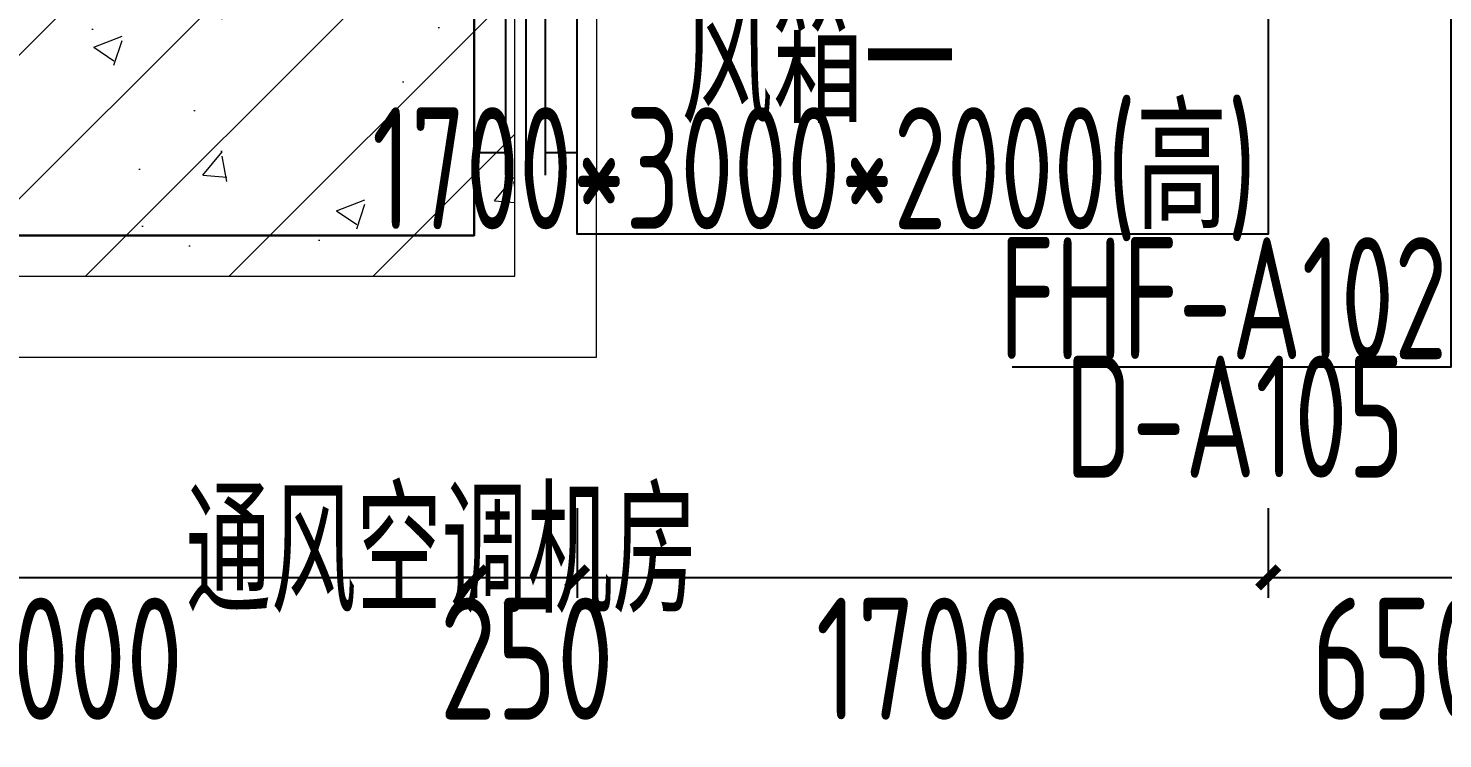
# Model space of a CAD drawing. Extents: x 4 to 13611208, y -605838 to 574722.
# Drawn here: x 13233850 to 13237328, y 190622 to 192369 of the extents above; entities that cross this region are included whole.
import ezdxf

# ---------------------------------------------------------------- set-up
doc = ezdxf.new("R2010")
doc.units = 0
doc.header["$LTSCALE"] = 1000
doc.header["$MEASUREMENT"] = 0
for name, color, linetype in [('DUCT-K-P标注', 7, 'Continuous'), ('DUCT-K-P管设备', 7, 'Continuous'), ('SXT-标注', 7, 'Continuous')]:
    doc.layers.add(name, color=color, linetype=linetype)
doc.layers.add('建筑底图', color=8, linetype='Continuous', lineweight=13)
doc.styles.add('67', font='gbenor.shx', dxfattribs={"width": 0.7, "bigfont": 'hztxt.shx'})
doc.styles.add('C', font='HZTXT_E', dxfattribs={"width": 0.7, "bigfont": 'HZTXT'})
doc.styles.add('du', font='gbenor.shx', dxfattribs={"width": 0.8, "bigfont": 'hztxt.shx'})
doc.dimstyles.new('67', dxfattribs={"dimscale": 100, "dimtxt": 3, "dimasz": 0.5, "dimexe": 0.5, "dimexo": 2, "dimgap": 0.5, "dimtad": 2, "dimdec": 0, "dimrnd": 5, "dimzin": 0, "dimdsep": 46, "dimtxsty": 'du', "dimblk": 'ARCHTICK', "dimcen": 0, "dimdle": 0.5, "dimclrd": 256, "dimclre": 256, "dimclrt": 256, "dimazin": 0, "dimtfac": 1, "dimtdec": 0, "dimtix": 1, "dimtmove": 2, "dimatfit": 3, "dimfxl": 100, "dimtolj": 1, "dimtzin": 0, "dimlwd": -1, "dimlwe": -1, "dimarcsym": 0})

# ---------------------------------------------------------------- blocks, each defined once
blk = doc.blocks.new('_ArchTick')
at = {"color": 0, "linetype": 'ByBlock', "const_width": 0.4}
blk.add_lwpolyline([(-0.5, -0.5), (0.5, 0.5)], dxfattribs=at)
blk = doc.blocks.new('*D910')
at = {"layer": 'DUCT-K-P标注', "transparency": 16777216}
for p, q in [((13234951.2, 191189), (13234951.2, 190968.5)), ((13235199.2, 191189), (13235199.2, 190968.5)), ((13234951.2, 191018.5), (13234901.2, 191018.5)), ((13234951.2, 191018.5), (13235199.2, 191018.5)), ((13235199.2, 191018.5), (13235249.2, 191018.5))]:
    blk.add_line(p, q, dxfattribs=at)
at = {"layer": 'DUCT-K-P标注', "transparency": 16777216, "xscale": 50, "yscale": 50, "zscale": 50}
blk.add_blockref('_ArchTick', (13234951.2, 191018.5), dxfattribs=at)
at = {"layer": 'DUCT-K-P标注', "transparency": 16777216, "xscale": 50, "yscale": 50, "zscale": 50, "rotation": 180}
blk.add_blockref('_ArchTick', (13235199.2, 191018.5), dxfattribs=at)
at = {"layer": 'DUCT-K-P标注', "transparency": 16777216, "insert": (13235075.2, 190818.5), "char_height": 300, "attachment_point": 5, "style": 'du'}
blk.add_mtext('\\A1;250', dxfattribs=at)
blk = doc.blocks.new('*D911')
at = {"layer": 'DUCT-K-P标注', "transparency": 16777216}
for p, q in [((13235199.2, 191189), (13235199.2, 190968.5)), ((13236898.7, 191189), (13236898.7, 190968.5)), ((13235149.2, 191018.5), (13236948.7, 191018.5))]:
    blk.add_line(p, q, dxfattribs=at)
at = {"layer": 'DUCT-K-P标注', "transparency": 16777216, "xscale": 50, "yscale": 50, "zscale": 50, "rotation": 180}
blk.add_blockref('_ArchTick', (13235199.2, 191018.5), dxfattribs=at)
at = {"layer": 'DUCT-K-P标注', "transparency": 16777216, "xscale": 50, "yscale": 50, "zscale": 50}
blk.add_blockref('_ArchTick', (13236898.7, 191018.5), dxfattribs=at)
at = {"layer": 'DUCT-K-P标注', "transparency": 16777216, "insert": (13236048.9, 190818.5), "char_height": 300, "attachment_point": 5, "style": 'du'}
blk.add_mtext('\\A1;1700', dxfattribs=at)
blk = doc.blocks.new('*D919')
at = {"layer": 'DUCT-K-P标注', "transparency": 16777216}
for p, q in [((13232949.8, 191189), (13232949.8, 190968.5)), ((13234951.2, 191189), (13234951.2, 190968.5)), ((13232899.8, 191018.5), (13235001.2, 191018.5))]:
    blk.add_line(p, q, dxfattribs=at)
at = {"layer": 'DUCT-K-P标注', "transparency": 16777216, "xscale": 50, "yscale": 50, "zscale": 50, "rotation": 180}
blk.add_blockref('_ArchTick', (13232949.8, 191018.5), dxfattribs=at)
at = {"layer": 'DUCT-K-P标注', "transparency": 16777216, "xscale": 50, "yscale": 50, "zscale": 50}
blk.add_blockref('_ArchTick', (13234951.2, 191018.5), dxfattribs=at)
at = {"layer": 'DUCT-K-P标注', "transparency": 16777216, "insert": (13233950.5, 190818.5), "char_height": 300, "attachment_point": 5, "style": 'du'}
blk.add_mtext('\\A1;2000', dxfattribs=at)
blk = doc.blocks.new('*D920')
at = {"layer": 'DUCT-K-P标注', "transparency": 16777216}
for p, q in [((13236898.7, 191189), (13236898.7, 190968.5)), ((13237547.4, 191189), (13237547.4, 190968.5)), ((13236848.7, 191018.5), (13237597.4, 191018.5))]:
    blk.add_line(p, q, dxfattribs=at)
at = {"layer": 'DUCT-K-P标注', "transparency": 16777216, "xscale": 50, "yscale": 50, "zscale": 50, "rotation": 180}
blk.add_blockref('_ArchTick', (13236898.7, 191018.5), dxfattribs=at)
at = {"layer": 'DUCT-K-P标注', "transparency": 16777216, "xscale": 50, "yscale": 50, "zscale": 50}
blk.add_blockref('_ArchTick', (13237547.4, 191018.5), dxfattribs=at)
at = {"layer": 'DUCT-K-P标注', "transparency": 16777216, "insert": (13237223, 190818.5), "char_height": 300, "attachment_point": 5, "style": 'du'}
blk.add_mtext('\\A1;650', dxfattribs=at)

msp = doc.modelspace()

# ---------------------------------------------------------------- hatches: boundary and pattern name
at = {"layer": '建筑底图'}
h = msp.add_hatch(dxfattribs=at)
h.set_pattern_fill('钢筋混凝土', color=8, scale=100, style=0)
h.set_pattern_definition([(45, (0, 0), (-176.7766953, 176.7766953), []), (50, (0, 0), (717.260183, -62.752135), [75, -825]), (355, (0, 0), (-138.751334, 752.192134), [60, -660]), (100.4514, (59.8, -5.2), (578.50938, 689.439542), [63.74019, -701.14211]), (46.1842, (0, 200), (1067.24105, -165.519014), [112.5, -1237.5]), (96.6356, (88.9, 186.2), (934.662706, 974.11787), [95.61029, -1051.713]), (351.1842, (0, 200), (934.661945, 974.1186), [90, -990]), (21, (100, 150), (596.907052, -402.61889), [75, -825]), (326, (100, 150), (243.31533, 725.150045), [60, -660]), (71.4514, (149.74, 116.45), (840.22263, 322.530497), [63.74019, -701.14211]), (37.5, (0, 0), (12.1598553, 332.893854), [0, -652, 0, -670, 0, -662.5]), (7.5, (0, 0), (263.069537, 394.411712), [0, -382, 0, -637, 0, -252.5]), (327.5, (-223, 0), (533.822436, -22.554872), [0, -250, 0, -780, 0, -1035]), (317.5, (-323, 0), (583.18617, 100.104982), [0, -325, 0, -518, 0, -735])])
h.paths.add_polyline_path([(13232147.4, 195009.5), (13235047.4, 195009.5), (13235046.4, 191759.5), (13232146.4, 191759.5)])

# ---------------------------------------------------------------- linework, layer by layer
at = {"layer": 'DUCT-K-P标注'}
for p, q in [((13235024.2, 192007.7), (13235024.2, 192798)), ((13235024.2, 192007.7), (13235024.2, 192798)), ((13235074.2, 192007.7), (13235074.2, 192798)), ((13235121.4, 192007.7), (13235121.4, 192798)), ((13235021.4, 192062.7), (13234946.4, 192062.7)), ((13235024.2, 192062.7), (13234949.2, 192062.7)), ((13235024.2, 192062.7), (13234949.2, 192062.7)), ((13235196.4, 192062.7), (13235121.4, 192062.7)), ((13235199.2, 192062.7), (13235124.2, 192062.7)), ((13235199.2, 192062.7), (13235124.2, 192062.7))]:
    msp.add_line(p, q, dxfattribs=at)
at = {"layer": 'DUCT-K-P标注', "elevation": 3885}
msp.add_lwpolyline([(13237347.5, 193257.8), (13237347.9, 191535.6), (13236268.6, 191535.6)], dxfattribs=at)
at = {"layer": 'DUCT-K-P管设备', "color": 1}
msp.add_lwpolyline([(13234946.9, 194909.4), (13232247.3, 194909.5), (13232246.6, 191859.6), (13234946.2, 191859.5)], close=True, dxfattribs=at)
at = {"layer": 'DUCT-K-P管设备'}
msp.add_lwpolyline([(13235199.2, 194862.3), (13236898.7, 194862.3), (13236898.7, 191862.8), (13235199.2, 191862.8)], close=True, dxfattribs=at)
at = {"layer": 'SXT-标注'}
msp.add_lwpolyline([(13234946.4, 191859.5), (13232247.4, 191859.5), (13232247.4, 194909.5), (13234946.4, 194909.5)], close=True, dxfattribs=at)
at = {"layer": '建筑底图', "color": 8}
for p, q in [((13235247.4, 195209.5), (13235246.4, 191559.5)), ((13235246.4, 191559.5), (13231946.4, 191559.5))]:
    msp.add_line(p, q, dxfattribs=at)
msp.add_lwpolyline([(13235046.9, 195009.4), (13232147.4, 195009.5), (13232146.6, 191759.6), (13235046.1, 191759.5)], close=True, dxfattribs=at)

# ---------------------------------------------------------------- texts
at = {"layer": 'DUCT-K-P标注', "style": '67', "width": 0.75}
for s, p in [('风箱一', (13235455, 192136.1)), ('1700*3000*2000(高)', (13234694.9, 191874.9)), ('FHF-A102', (13236237.1, 191555.2, 137)), ('D-A105', (13236398.6, 191264.1, 137))]:
    msp.add_text(s, height=300, dxfattribs=at).set_placement(p)
at = {"layer": '建筑底图', "color": 8, "style": 'C', "width": 0.7}
msp.add_text('通风空调机房', height=300, dxfattribs=at).set_placement((13234236.5, 190931.2))

# ---------------------------------------------------------------- dimensions: what is measured, and where the dimension line sits
at = {"layer": 'DUCT-K-P标注'}
for base, p1, p2, picture, middle in [((13234951.2, 191018.5), (13232949.8, 191389), (13234951.2, 191389), '*D919', (13233950.5, 190818.5)), ((13235199.2, 191018.5), (13234951.2, 191389), (13235199.2, 191389), '*D910', (13235075.2, 190818.5)), ((13236898.6752, 191018.5), (13235199.2124, 191389.0074), (13236898.6752, 191389.0074), '*D911', (13236048.9438, 190818.5)), ((13237547.4, 191018.5), (13236898.7, 191389), (13237547.4, 191389), '*D920', (13237223, 190818.5))]:
    dim = msp.add_linear_dim(base=base, p1=p1, p2=p2, dimstyle='67', dxfattribs=at)
    dim.commit()
    dim.dimension.update_dxf_attribs({"geometry": picture, "text_midpoint": middle})

doc.saveas('drawing.dxf')
